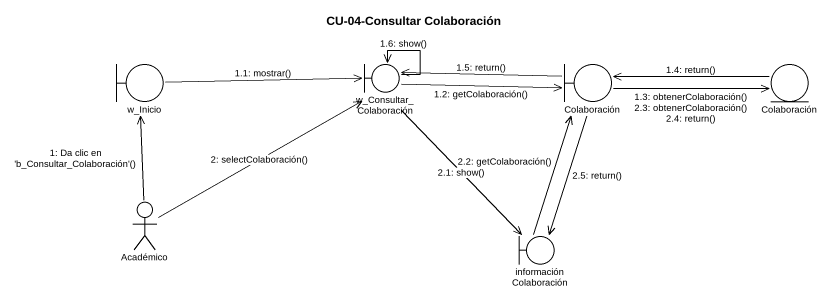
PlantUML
@startuml
title CU-04-Consultar Colaboración
boundary w_Inicio
boundary w_Consultar_Colaboración
boundary Colaboración
entity "Colaboración" as Colaboración_2
actor Académico
boundary informaciónColaboración
Académico -up-> w_Inicio : 1: Da clic en 'b_Consultar_Colaboración'()
w_Inicio -right-> w_Consultar_Colaboración : 1.1: mostrar()
w_Consultar_Colaboración -right-> Colaboración : 1.2: getColaboración()
Colaboración -right-> Colaboración_2 : 1.3: obtenerColaboración()\n2.3: obtenerColaboración()\n2.4: return()
Colaboración_2 -left-> Colaboración : 1.4: return()
Colaboración -left-> w_Consultar_Colaboración : 1.5: return()
w_Consultar_Colaboración --> w_Consultar_Colaboración : 1.6: show()
Académico -up-> w_Consultar_Colaboración : 2: selectColaboración()
w_Consultar_Colaboración --> informaciónColaboración : 2.1: show()
informaciónColaboración -up-> Colaboración : 2.2: getColaboración()
Colaboración --> informaciónColaboración : 2.5: return()
@enduml
